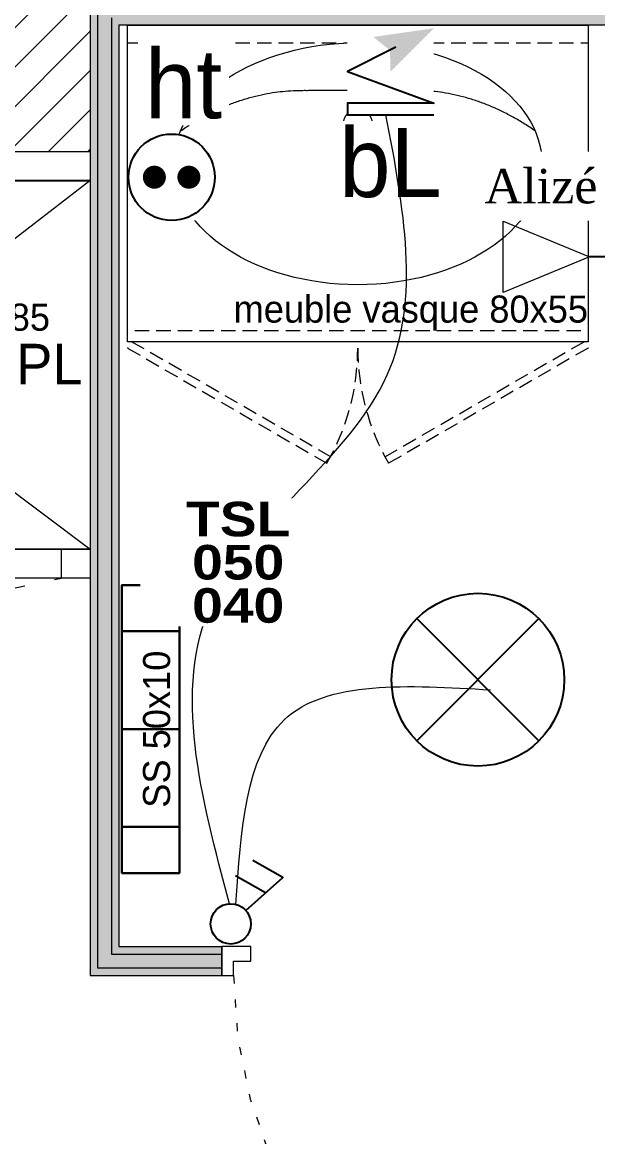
# Model space of a CAD drawing. Header units: centimetres. Extents: x 2666 to 9670, y 1889 to 5633.
# Drawn here: x 6684.5 to 6784.5, y 3843.4 to 4036.9 of the extents above; entities that cross this region are included whole.
import ezdxf

# ---------------------------------------------------------------- set-up
doc = ezdxf.new("R2010")
doc.units = ezdxf.units.CM
doc.header["$LTSCALE"] = 12.7
for name, pattern in [('Style de ligne -13', [0.295276, 0.19685, -0.098425]), ('Style de ligne -18', [0.328084, 0.109361, -0.218723]), ('VW-01', [0.83312, 0.41656, -0.41656])]:
    doc.linetypes.add(name, pattern=pattern)
for name, color, linetype, lineweight in [('B BATI-équipement-sanitaires', 7, 'Continuous', 5), ('B Faux plafonds', 7, 'Continuous', 5), ('B GÈnÈral', 7, 'Continuous', 5), ('B Général', 7, 'Continuous', 5), ('C ANNOTATIONS-prestations', 7, 'Continuous', 5), ('F REMPLISSAGE-vert clair', 7, 'Continuous', 13), ('F REMPLISSAGE-vert clair-1', 7, 'Continuous', 5), ('F REMPLISSAGE-vert foncÈ', 7, 'Continuous', 5), ('F REMPLISSAGE-vert foncé', 7, 'Continuous', 13), ('prlm-ELEC-CFO', 1, 'Continuous', 25)]:
    doc.layers.add(name, color=color, linetype=linetype, lineweight=lineweight)
doc.layers.add('prlm-CHAUFF-CONV', color=20, linetype='Continuous')
doc.layers.add('prlm-VMC', color=93, linetype='Continuous')
doc.styles.add('Eurostile', font='')
doc.styles.add('prlm-chauff-rad', font='ariblk.ttf', dxfattribs={"height": 12})
doc.styles.add('prlm-elec-cfo', font='comic.ttf', dxfattribs={"height": 12})
doc.styles.add('prlm-vmc', font='pala.ttf', dxfattribs={"height": 14})
doc.styles.get('Eurostile').set_extended_font_data('Eurostile')

# ---------------------------------------------------------------- blocks, each defined once
blk = doc.blocks.new('xi.be')
at = {"layer": 'prlm-VMC', "color": 0, "linetype": 'ByBlock', "lineweight": 5, "flags": 128}
blk.add_lwpolyline([(-6.17, -15), (6.17, -15), (0, 0)], close=True, dxfattribs=at)
at = {"layer": 'prlm-VMC', "color": 0, "linetype": 'ByBlock', "lineweight": 5}
blk.add_solid([(0, -1), (5.17, -14), (-5.17, -14), (0, -1)], dxfattribs=at)
blk = doc.blocks.new('xi.BL')
at = {"color": 0, "lineweight": 5}
blk.add_wipeout([(-7.5, -7.5), (7.5, -7.5), (7.5, 7.5), (-7.5, 7.5)], dxfattribs=at).dxf.layer = 'prlm-ELEC-CFO'
at = {"layer": 'prlm-ELEC-CFO', "lineweight": 5}
blk.add_hatch(color=0, dxfattribs=at).paths.add_polyline_path([(-3, 6), (-0.1, 3.7), (0, 0), (7.5, 7.5)])
at = {"layer": 'prlm-ELEC-CFO', "color": 0}
blk.add_lwpolyline([(0.95, 4.23), (-7.5, 0), (7.5, -5.5), (-7.5, -5.5), (-7.5, -7.5), (7.5, -7.5)], dxfattribs=at)
blk = doc.blocks.new('xi.PTCE')
at = {"layer": 'prlm-ELEC-CFO', "color": 0}
for points in [[(-10.61, 10.61), (10.61, -10.61)], [(10.61, 10.61), (-10.61, -10.61)]]:
    blk.add_lwpolyline(points, dxfattribs=at)
at = {"layer": 'prlm-ELEC-CFO', "color": 0, "linetype": 'ByBlock'}
blk.add_circle((0, 0), 15, dxfattribs=at)
blk = doc.blocks.new('xi.DA')
at = {"layer": 'prlm-ELEC-CFO', "color": 0}
for points in [[(0.61, -1.67), (7.04, 4.05), (1.81, 7.01)], [(4.05, 1.39), (-1.17, 4.34)]]:
    blk.add_lwpolyline(points, dxfattribs=at)
blk.add_circle((-2, -4), 3.5, dxfattribs=at)
blk = doc.blocks.new('xi.PCHT')
at = {"color": 0, "lineweight": 5}
blk.add_wipeout([(-7.5, -7.5), (7.5, -7.5), (7.5, 7.5), (-7.5, 7.5)], dxfattribs=at).dxf.layer = 'prlm-ELEC-CFO'
at = {"layer": 'prlm-ELEC-CFO', "color": 0, "linetype": 'ByBlock', "lineweight": 5, "const_width": 2}
for points in [[(-4, 0, 1), (-2, 0, 1)], [(2, 0, 1), (4, 0, 1)]]:
    blk.add_lwpolyline(points, format="xyb", close=True, dxfattribs=at)
at = {"layer": 'prlm-ELEC-CFO', "color": 0, "linetype": 'ByBlock', "lineweight": -2}
blk.add_circle((0, 0), 7.5, dxfattribs=at)
blk = doc.blocks.new('Groupe-7-1')
at = {"layer": 'B Général', "color": 7, "linetype": 'Continuous', "lineweight": 5}
for centre, major_axis, ratio in [((0, -24.07), (32, 0), 0.65625), ((0, -6.97), (1.5, 0), 1), ((0, -17.15), (2.5, 0), 1)]:
    blk.add_ellipse(centre, major_axis=major_axis, ratio=ratio, dxfattribs=at)
for points in [[(-30.82, -18.37), (-20.7, -11.37), (-9.74, -11.32), (-4.71, -11.3), (0, -11.3)], [(30.82, -18.37), (20.7, -11.37), (9.74, -11.32), (4.71, -11.3), (0, -11.3)]]:
    blk.add_open_spline(points, degree=2, knots=[0, 0, 0, 1, 1, 2, 2, 2], dxfattribs=at)
blk.add_open_spline([(-30.45, -17.59), (-30.5, -17.61), (-30.55, -17.64)], degree=2, dxfattribs=at)
blk = doc.blocks.new('meuble vasque 80x60')
at = {"layer": 'B BATI-équipement-sanitaires', "color": 7, "linetype": 'Style de ligne -13', "lineweight": 5, "flags": 128}
for points in [[(-40, -3.07), (40, -3.07), (40, -53.07), (-40, -53.07)], [(-40, -56.07), (-5.36, -76.07), (-4.71, -74.94), (-39.35, -54.94)], [(40, -56.07), (5.36, -76.07), (4.71, -74.94), (39.35, -54.94)]]:
    blk.add_lwpolyline(points, close=True, dxfattribs=at)
at = {"layer": 'B BATI-équipement-sanitaires', "color": 7, "linetype": 'Style de ligne -13', "lineweight": 5}
for centre, start, end in [((-40, -56.07), 330, 0), ((40, -56.07), 180, 210)]:
    blk.add_arc(centre, 40, start, end, dxfattribs=at)
at = {"layer": 'B Général', "lineweight": 5, "flags": 128}
blk.add_lwpolyline([(-40, 0), (40, 0), (40, -55), (-40, -55)], close=True, dxfattribs=at)
at = {"layer": 'B Général', "color": 7}
blk.add_blockref('Groupe-7-1', (0, 0), dxfattribs=at)
at = {"layer": 'C ANNOTATIONS-prestations', "insert": (40, -53.07), "char_height": 4.706, "width": 80, "attachment_point": 9, "line_spacing_factor": 0.894142, "style": 'Eurostile'}
blk.add_mtext('meuble vasque 80x55', dxfattribs=at)
blk = doc.blocks.new('Groupe-13-1')
at = {"layer": 'B Général', "color": 7, "linetype": 'Continuous', "lineweight": 5}
for p, q in [((-301.8, 126.63), (-216.72, 62.63)), ((-216.8, 126.63), (-299.72, 62.63))]:
    blk.add_line(p, q, dxfattribs=at)
at = {"layer": 'B Général', "color": 7, "linetype": 'VW-01', "lineweight": 5}
blk.add_line((-295.38, 42.15), (-221.72, 57.63), dxfattribs=at)
at = {"layer": 'B Général', "color": 7, "linetype": 'Continuous', "lineweight": 5, "flags": 128}
for points in [[(-301.8, 62.63), (-301.8, 126.63), (-216.72, 126.63), (-216.72, 62.63)], [(-301.8, 57.63), (-301.8, 62.63), (-296.8, 62.63), (-296.8, 57.63)], [(-221.72, 57.63), (-221.72, 62.63), (-216.72, 62.63), (-216.72, 57.63)]]:
    blk.add_lwpolyline(points, close=True, dxfattribs=at)
at = {"layer": 'B Général', "color": 252, "linetype": 'Continuous', "lineweight": 5, "true_color": 0x888888, "flags": 128}
blk.add_lwpolyline([(-299.72, 57.63), (-299.72, 62.63), (-216.72, 62.63), (-216.72, 57.63)], close=True, dxfattribs=at)
at = {"layer": 'B Général', "color": 7, "linetype": 'VW-01', "lineweight": 5}
blk.add_arc((-211.8, 57.63), 85, 180, 190.4987, dxfattribs=at)
at = {"layer": 'B Général', "color": 7, "insert": (-229.57, 98.31), "char_height": 7.059, "attachment_point": 1, "line_spacing_factor": 0.894142, "style": 'Eurostile'}
blk.add_mtext('PL', dxfattribs=at)
at = {"layer": 'C ANNOTATIONS-prestations', "insert": (-240.14, 102.91), "char_height": 4.706, "attachment_point": 4, "line_spacing_factor": 0.894142, "style": 'Eurostile'}
blk.add_mtext('65*85', dxfattribs=at)

msp = doc.modelspace()

# ---------------------------------------------------------------- hatches: boundary and pattern name
at = {"layer": 'B Faux plafonds', "linetype": 'Continuous', "lineweight": 5, "true_color": 0xaaaaaa}
h = msp.add_hatch(dxfattribs=at)
h.set_pattern_fill('F_P__SOFFITE', color=253, style=0, pattern_type=2)
h.set_pattern_definition([(45, (6912.988, 3882.9744), (-3.527778, 3.30729), [])])
h.paths.add_polyline_path([(6852.89, 3963.39), (6928.53, 3963.39), (6928.53, 4041.39), (6935.53, 4041.39), (6935.53, 4011.55), (7146.53, 4011.55), (7146.53, 4144.01), (7120.2, 4144.01), (7120.2, 4209.12), (6805.89, 4209.12), (6805.89, 4134.39), (6456.27, 4134.39), (6456.27, 3824.39), (6576.26, 3824.39), (6576.27, 4014.39), (6696.27, 4014.39), (6696.27, 4041.39), (6696.34, 4041.39), (6696.34, 4041.39), (6852.89, 4041.39)])
at = {"layer": 'prlm-ELEC-CFO', "linetype": 'Continuous', "lineweight": 30}
h = msp.add_hatch(dxfattribs=at)
h.set_pattern_fill('H_BARDAGE V 150', color=256, angle=90, style=0, pattern_type=2)
h.set_pattern_definition([(180, (6706.776, 3914.16), (1e-15, 17), [])])
h.paths.add_polyline_path([(6701.78, 3889.16), (6701.78, 3939.16), (6711.78, 3939.16), (6711.78, 3889.16)])

# ---------------------------------------------------------------- linework, layer by layer
at = {"layer": 'B GÈnÈral', "color": 9, "linetype": 'Continuous', "true_color": 0xc0dcc0}
for points in [[(6701.26, 4036.39), (6787.89, 4036.39), (6696.26, 4041.39), (6787.89, 4041.39)], [(6696.26, 4041.39), (6701.26, 4036.39), (6696.26, 3871.39), (6701.26, 3876.39)], [(6696.26, 3871.39), (6701.26, 3876.39), (6719.18, 3871.39), (6719.18, 3876.39)]]:
    msp.add_solid(points, dxfattribs=at)
at = {"layer": 'B Général', "color": 98, "linetype": 'Continuous', "lineweight": 13, "true_color": 0x004400}
for p, q in [((6696.26, 4041.39), (6696.26, 3871.39)), ((6787.89, 4036.39), (6701.26, 4036.39)), ((6701.26, 4036.39), (6701.26, 3876.39)), ((6701.26, 3876.39), (6719.18, 3876.39)), ((6719.18, 3871.39), (6719.18, 3876.39)), ((6696.26, 3871.39), (6719.18, 3871.39))]:
    msp.add_line(p, q, dxfattribs=at)
at = {"layer": 'B Général', "color": 7, "linetype": 'Continuous', "lineweight": 13}
for p, q in [((6696.27, 4014.39), (6611.26, 4014.39)), ((6696.27, 4009.39), (6611.26, 4009.39))]:
    msp.add_line(p, q, dxfattribs=at)
at = {"layer": 'B Général', "color": 7, "linetype": 'Continuous', "lineweight": 5}
for p, q in [((6696.27, 4014.39), (6611.26, 4014.39)), ((6696.27, 4009.39), (6611.26, 4009.39))]:
    msp.add_line(p, q, dxfattribs=at)
at = {"layer": 'B Général', "color": 7, "linetype": 'Continuous', "lineweight": 5, "flags": 128}
msp.add_lwpolyline([(6719.18, 3871.39), (6721.18, 3871.39), (6721.18, 3873.89), (6724.18, 3873.89), (6724.18, 3876.39), (6719.18, 3876.39), (6719.18, 3876.39), (6719.18, 3876.39), (6719.18, 3872.1), (6719.18, 3872.1)], close=True, dxfattribs=at)
at = {"layer": 'B Général', "linetype": 'Style de ligne -18', "lineweight": 5, "flags": 128}
msp.add_lwpolyline([(6721.18, 3871.39), (6721.91, 3860.56), (6724.08, 3849.91), (6727.65, 3839.63), (6732.57, 3829.89), (6738.75, 3820.86), (6746.08, 3812.7), (6754.44, 3805.54), (6763.68, 3799.51), (6773.65, 3794.71), (6784.18, 3791.22), (6795.09, 3789.1), (6806.18, 3788.39)], dxfattribs=at)
at = {"layer": 'F REMPLISSAGE-vert clair'}
for p, q in [((6697.56, 4040.09), (6697.56, 3872.69)), ((6699.96, 4037.69), (6699.96, 3875.09)), ((6699.96, 3875.09), (6719.18, 3875.09)), ((6697.56, 3872.69), (6719.18, 3872.69))]:
    msp.add_line(p, q, dxfattribs=at)
at = {"layer": 'F REMPLISSAGE-vert clair-1', "color": 9, "linetype": 'Continuous', "true_color": 0xc0dcc0}
for points in [[(6699.96, 4037.69), (6697.56, 4040.09), (6699.96, 3875.09), (6697.56, 3872.69)], [(6699.96, 3875.09), (6697.56, 3872.69), (6719.18, 3875.09), (6719.18, 3872.69)]]:
    msp.add_solid(points, dxfattribs=at)
at = {"layer": 'F REMPLISSAGE-vert foncÈ', "color": 54, "linetype": 'Continuous', "true_color": 0x99aa00}
for points in [[(6697.56, 4040.09), (6696.26, 4041.39), (6697.56, 3872.69), (6696.26, 3871.39)], [(6701.26, 4036.39), (6787.89, 4036.39), (6699.96, 4037.69), (6787.89, 4037.69)], [(6701.26, 4036.39), (6699.96, 4037.69), (6701.26, 3876.39), (6699.96, 3875.09)], [(6701.26, 3876.39), (6699.96, 3875.09), (6719.18, 3876.39), (6719.18, 3875.09)], [(6697.56, 3872.69), (6696.26, 3871.39), (6719.18, 3872.69), (6719.18, 3871.39)]]:
    msp.add_solid(points, dxfattribs=at)
at = {"layer": 'F REMPLISSAGE-vert foncé', "color": 98, "linetype": 'Continuous', "lineweight": 13, "true_color": 0x004400}
for p, q in [((6696.26, 4041.39), (6696.26, 3871.39)), ((6787.89, 4036.39), (6701.26, 4036.39)), ((6701.26, 4036.39), (6701.26, 3876.39)), ((6701.26, 3876.39), (6719.18, 3876.39)), ((6696.26, 3871.39), (6719.18, 3871.39))]:
    msp.add_line(p, q, dxfattribs=at)
at = {"layer": 'F REMPLISSAGE-vert foncé'}
for p, q in [((6697.56, 4040.09), (6697.56, 3872.69)), ((6699.96, 4037.69), (6699.96, 3875.09)), ((6699.96, 3875.09), (6719.18, 3875.09)), ((6697.56, 3872.69), (6719.18, 3872.69))]:
    msp.add_line(p, q, dxfattribs=at)
at = {"layer": 'prlm-ELEC-CFO', "linetype": 'Continuous', "lineweight": 30, "flags": 128}
msp.add_lwpolyline([(6701.78, 3889.16), (6701.78, 3939.16), (6711.78, 3939.16), (6711.78, 3889.16)], close=True, dxfattribs=at)
at = {"layer": 'prlm-ELEC-CFO', "lineweight": 13}
msp.add_spline([(6721.59, 3883.72), (6729.98, 3915.76), (6765.81, 3920.97)], degree=3, dxfattribs=at)
at = {"layer": 'prlm-VMC'}
msp.add_lwpolyline([(6816.68, 3996.16), (6783.03, 3996.16)], dxfattribs=at)

# ---------------------------------------------------------------- block references
at = {"layer": 'B Général', "color": 7}
for name, p in [('meuble vasque 80x60', (6742.77, 4036.39)), ('Groupe-13-1', (6912.99, 3882.75))]:
    msp.add_blockref(name, p, dxfattribs=at)
at = {"layer": 'prlm-ELEC-CFO'}
for name, p in [('xi.PTCE', (6763.64, 3922.74)), ('xi.DA', (6722.7, 3884.34))]:
    msp.add_blockref(name, p, dxfattribs=at)
at = {"layer": 'prlm-VMC', "xscale": -1, "rotation": 270}
msp.add_blockref('xi.be', (6783.03, 3996.16), dxfattribs=at)

# ---------------------------------------------------------------- texts
at = {"layer": 'C ANNOTATIONS-prestations', "insert": (6710.23, 3927.79), "char_height": 4.706, "width": 50, "attachment_point": 9, "rotation": 90, "line_spacing_factor": 0.894142, "style": 'Eurostile'}
msp.add_mtext('SS 50x10', dxfattribs=at)

# ---------------------------------------------------------------- next in the draw order: block references
at = {"layer": 'prlm-ELEC-CFO'}
msp.add_blockref('xi.BL', (6748.46, 4028.34), dxfattribs=at)

# ---------------------------------------------------------------- next in the draw order: texts
at = {"layer": 'prlm-ELEC-CFO', "lineweight": 20, "insert": (6748.46, 4012.45), "char_height": 12, "attachment_point": 5, "line_spacing_factor": 0.8, "style": 'prlm-elec-cfo', "bg_fill": 3, "box_fill_scale": 1.1, "bg_fill_color": 256, "bg_fill_transparency": 0}
msp.add_mtext('bL', dxfattribs=at)

# ---------------------------------------------------------------- next in the draw order: linework, layer by layer
at = {"layer": 'prlm-ELEC-CFO', "lineweight": 13}
msp.add_spline([(6720.49, 3883.83), (6717.38, 3935.91), (6747.9, 3975.65), (6747.67, 4020.84)], degree=3, dxfattribs=at)

# ---------------------------------------------------------------- next in the draw order: texts
at = {"layer": 'prlm-VMC', "ltscale": 25, "insert": (6790.46, 4008.4), "char_height": 6, "width": 58.6147, "attachment_point": 5, "line_spacing_factor": 0.8, "style": 'prlm-vmc', "bg_fill": 2}
msp.add_mtext('Alizé H 10/45', dxfattribs=at)

# ---------------------------------------------------------------- next in the draw order: block references
at = {"layer": 'prlm-ELEC-CFO'}
msp.add_blockref('xi.PCHT', (6710.43, 4009.99), dxfattribs=at)

# ---------------------------------------------------------------- next in the draw order: texts
at = {"layer": 'prlm-CHAUFF-CONV', "lineweight": 20, "insert": (6721.99, 3943.09), "char_height": 6, "width": 32.8236, "attachment_point": 5, "line_spacing_factor": 0.75, "style": 'prlm-chauff-rad', "bg_fill": 3, "box_fill_scale": 1.1, "bg_fill_color": 256, "bg_fill_transparency": 0}
msp.add_mtext('TSL\\P050\\P040', dxfattribs=at)
at = {"layer": 'prlm-ELEC-CFO', "lineweight": 20, "insert": (6712.5, 4026.14), "char_height": 12, "attachment_point": 5, "line_spacing_factor": 0.8, "style": 'prlm-elec-cfo', "bg_fill": 3, "box_fill_scale": 1.1, "bg_fill_color": 256, "bg_fill_transparency": 0}
msp.add_mtext('ht', dxfattribs=at)

doc.saveas('drawing.dxf')
